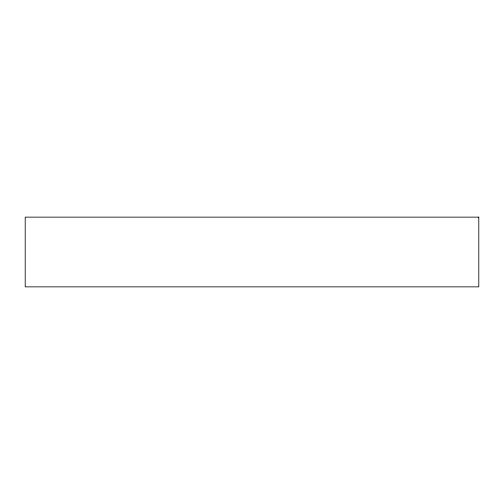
<?xml version="1.0" encoding="UTF-8"?>
<svg xmlns="http://www.w3.org/2000/svg" width="504" height="504" viewBox="0 0 504 504"><rect width="100%" height="100%" fill="white"/><g stroke="black" fill="none" stroke-linecap="round" stroke-linejoin="round"><path stroke-width="0.76" d="M478.8 217.136L25.2 217.136L25.2 286.864L478.8 286.864L478.8 217.136"/></g></svg>
